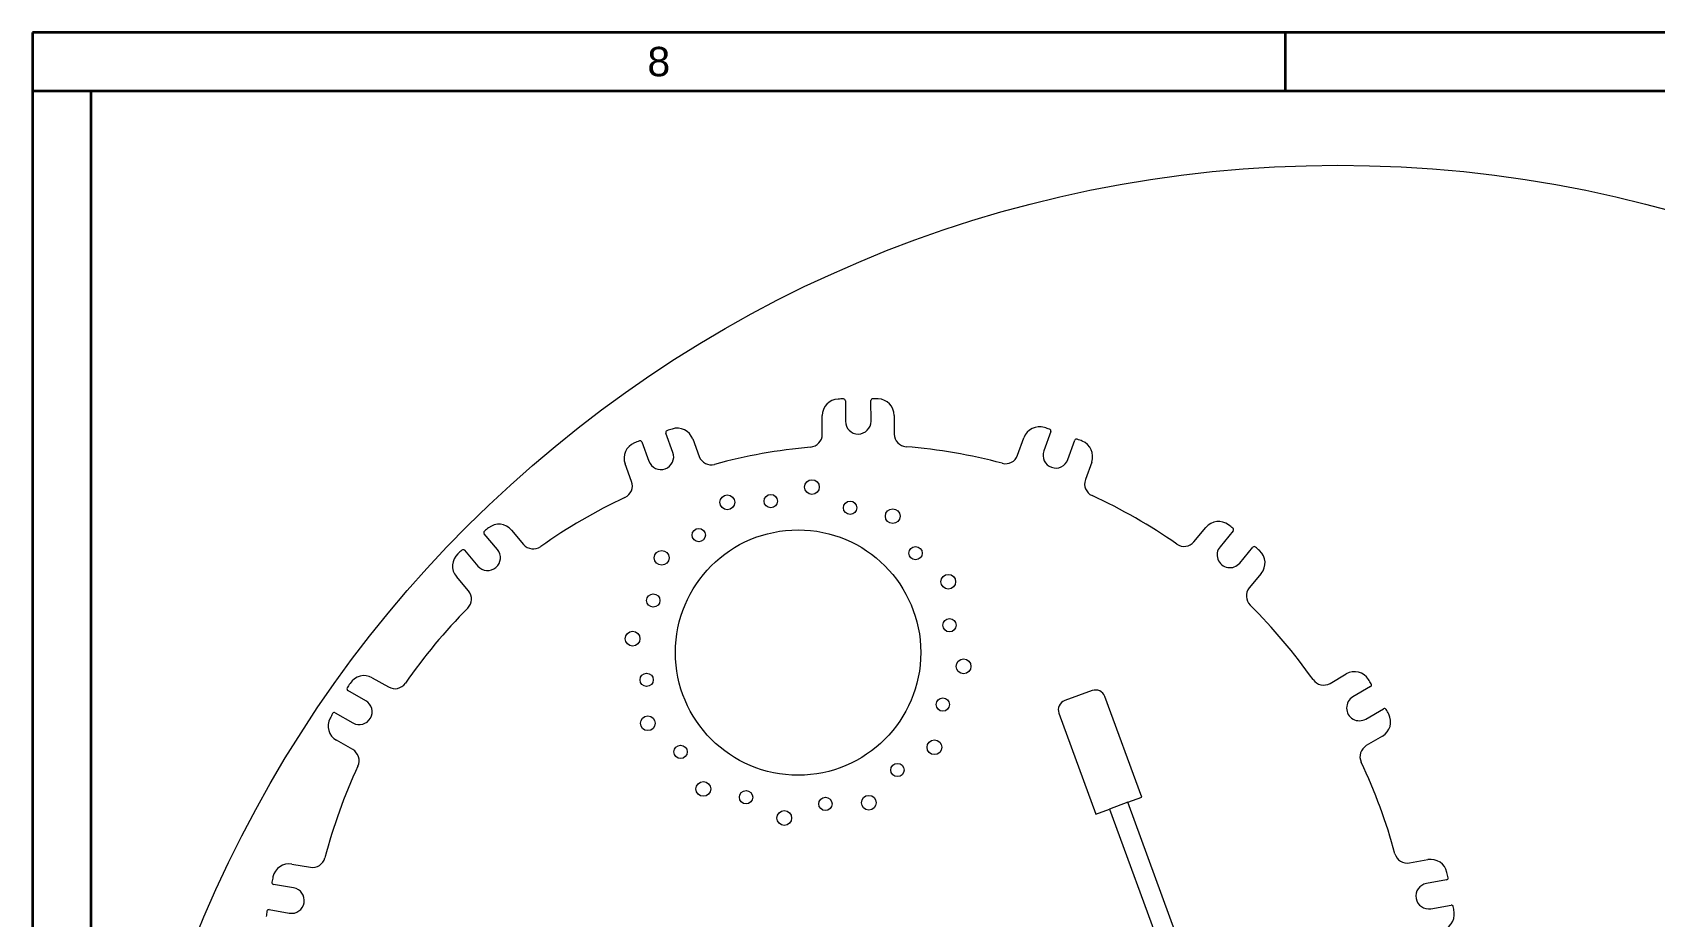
# Model space of a CAD drawing. Header units: inches. Extents: x 20 to 536, y 8 to 344.
# Drawn here: x 20 to 103, y 298.7 to 344 of the extents above; entities that cross this region are included whole.
import ezdxf

# ---------------------------------------------------------------- set-up
doc = ezdxf.new("R2010")
doc.units = ezdxf.units.IN
doc.header["$LTSCALE"] = 16
doc.header["$MEASUREMENT"] = 0
doc.layers.get('0').update_dxf_attribs({"lineweight": 25})
for name, color, linetype, lineweight in [('Border', 7, 'Continuous', 35), ('Dimension (ANSI)', 7, 'Continuous', 25), ('Symbol (ANSI)', 7, 'Continuous', 25), ('Visible', 7, 'Continuous', 18)]:
    doc.layers.add(name, color=color, linetype=linetype, lineweight=lineweight)
doc.styles.add('MEMCOR Medium', font='arial.ttf')
doc.styles.add('Standard A-B-C', font='arial.ttf')
doc.dimstyles.new('Default (ANSI)', dxfattribs={"dimscale": 16, "dimtxt": 0.15, "dimasz": 0.098425, "dimexe": 0.125, "dimexo": 0.0625, "dimgap": 0.031496, "dimtad": 0, "dimtih": 1, "dimtoh": 1, "dimdec": 4, "dimrnd": 1e-08, "dimzin": 3, "dimdsep": 46, "dimlunit": 5, "dimtxsty": 'MEMCOR Medium', "dimcen": 0.09, "dimdle": 0.393701, "dimclrd": 256, "dimclre": 256, "dimclrt": 256, "dimadec": 0, "dimazin": 1, "dimtfac": 0.8, "dimtofl": 0, "dimtmove": 0, "dimatfit": 3, "dimfxl": 1, "dimfrac": 1, "dimtolj": 1, "dimtzin": 4, "dimlwd": -1, "dimlwe": -1, "dimarcsym": 0})
doc.dimstyles.new('Default (ANSI)$7', dxfattribs={"dimscale": 16, "dimtxt": 0.15, "dimasz": 0.098425, "dimexe": 0.125, "dimexo": 0.0625, "dimgap": 0.031496, "dimtad": 0, "dimtih": 1, "dimtoh": 1, "dimdec": 4, "dimrnd": 1e-08, "dimzin": 3, "dimdsep": 46, "dimlunit": 5, "dimtxsty": 'MEMCOR Medium', "dimcen": 0.09, "dimdle": 0.393701, "dimclrd": 256, "dimclre": 256, "dimclrt": 256, "dimadec": 0, "dimazin": 1, "dimtfac": 0.8, "dimtofl": 0, "dimtmove": 0, "dimatfit": 3, "dimfxl": 1, "dimfrac": 1, "dimtolj": 1, "dimtzin": 4, "dimlwd": -1, "dimlwe": -1, "dimarcsym": 0})

# ---------------------------------------------------------------- blocks, each defined once
blk = doc.blocks.new('Borders 22x34_D')
at = {"layer": 'Border'}
for p, q in [((33.5, 21.5), (1.25, 21.5)), ((1.25, 21.5), (1.25, 0.5)), ((5.2578, 21.5), (5.2578, 21.3125)), ((33.3125, 21.3125), (1.25, 21.3125)), ((1.4375, 0.5), (1.4375, 21.3125))]:
    blk.add_line(p, q, dxfattribs=at)
at = {"layer": 'Border', "insert": (3.2539, 21.4062), "char_height": 0.094, "attachment_point": 5, "style": 'Standard A-B-C'}
blk.add_mtext('\\fArial|b0|i0;{\\H0.0940;8}', dxfattribs=at)
blk = doc.blocks.new('*D26')
at = {"layer": 'Defpoints', "color": 0, "transparency": 16777216}
for p in [(125.017, 324.302), (86.824, 274.2)]:
    blk.add_point(p, dxfattribs=at)
at = {"layer": 'Dimension (ANSI)', "transparency": 16777216}
for p, q in [((133.354, 335.238), (125.972, 325.555)), ((135.47, 335.238), (133.354, 335.238))]:
    blk.add_line(p, q, dxfattribs=at)
blk.add_solid([(125.763, 325.714), (126.18, 325.396), (125.017, 324.302)], dxfattribs=at)
at = {"layer": 'Dimension (ANSI)', "transparency": 16777216, "char_height": 2.4, "attachment_point": 1, "style": 'MEMCOR Medium'}
for s, insert in [('\\A1; \\fArial|b0|i0;R63 in', (156.64, 338.195)), ('\\A1;[R1600.2 mm]{\\P\\fArial|b0|i0;RADIAL CLEARANCE REQUIRED}', (135.974, 334.734))]:
    blk.add_mtext(s, dxfattribs=dict(at, insert=insert))

msp = doc.modelspace()

# ---------------------------------------------------------------- linework, layer by layer
at = {"layer": 'Visible', "linetype": 'Continuous', "lineweight": 18}
for p, q in [((61.612357, 325.14726), (61.616434, 324.096456)), ((62.926424, 324.101538), (62.922347, 325.152342)), ((60.429014, 323.428885), (60.425305, 324.385091)), ((64.115277, 324.399405), (64.118986, 323.443199)), ((51.192162, 323.037043), (51.555388, 322.051005)), ((52.784638, 322.503823), (52.421412, 323.489861)), ((53.799919, 323.190338), (54.130446, 322.293068)), ((70.426177, 322.356282), (70.749733, 323.25609)), ((72.125875, 323.566299), (71.770309, 322.577472)), ((73.003035, 322.134204), (73.358601, 323.123031)), ((50.667902, 321.017572), (50.337375, 321.914843)), ((74.222069, 322.007496), (73.898513, 321.107688)), ((43.800929, 317.533767), (43.122362, 318.336109)), ((44.520178, 318.526127), (45.137656, 317.796015)), ((79.453585, 317.929133), (80.065381, 318.664013)), ((81.464629, 318.484846), (80.792308, 317.677264)), ((42.122118, 317.490171), (42.800684, 316.687829)), ((81.799085, 316.839111), (82.471406, 317.646694)), ((42.320175, 315.413181), (41.702696, 316.143293)), ((82.901265, 316.30311), (82.289469, 315.56823)), ((37.395328, 310.969343), (38.225281, 310.494453)), ((86.4224, 310.681419), (87.248644, 311.162734)), ((37.058862, 309.790832), (36.146801, 310.312704)), ((74.249471, 310.310426), (72.84093, 309.794663)), ((76.782037, 304.848182), (74.890906, 310.012833)), ((88.502228, 310.515801), (87.594243, 309.986869)), ((35.496206, 309.175679), (36.408268, 308.653807)), ((72.543337, 309.153228), (74.434469, 303.988577)), ((88.253639, 308.854925), (89.161624, 309.383857)), ((36.392691, 307.291686), (35.562738, 307.766577)), ((89.106027, 307.974281), (88.279783, 307.492966)), ((76.077767, 304.5903), (76.782037, 304.848182)), ((74.434469, 303.988577), (75.138739, 304.246458)), ((76.077767, 304.5903), (75.138739, 304.246458)), ((75.138739, 304.246458), (85.094688, 277.056918)), ((86.125847, 277.149148), (76.077767, 304.5903)), ((33.284731, 301.431447), (34.227054, 301.269057)), ((90.49208, 301.48732), (91.433114, 301.657016)), ((92.389834, 300.620347), (91.355702, 300.433863)), ((33.371631, 300.208931), (32.336083, 300.387387)), ((32.11361, 299.096416), (33.149158, 298.91796)), ((91.588184, 299.144656), (92.622316, 299.331141))]:
    msp.add_line(p, q, dxfattribs=at)
for centre, radius in [((86.823753, 274.199595), 63), ((59.899672, 320.729002), 0.3775), ((55.569515, 319.948147), 0.3775), ((57.794063, 320.008794), 0.34045), ((61.856154, 319.668378), 0.34045), ((64.040016, 319.240144), 0.3775), ((59.191669, 312.258501), 6.28), ((54.10639, 318.271781), 0.34045), ((52.210026, 317.106848), 0.3775), ((65.20495, 317.34378), 0.34045), ((66.881316, 315.880655), 0.3775), ((51.781792, 314.922985), 0.34045), ((66.941963, 313.656107), 0.34045), ((50.721168, 312.966504), 0.3775), ((67.662171, 311.550498), 0.3775), ((51.441376, 310.860894), 0.34045), ((66.601547, 309.594016), 0.34045), ((51.502023, 308.636346), 0.3775), ((53.178389, 307.173221), 0.34045), ((66.173313, 307.410154), 0.3775), ((64.276949, 306.24522), 0.34045), ((54.343322, 305.276857), 0.3775), ((56.527185, 304.848623), 0.34045), ((60.589276, 304.508207), 0.34045), ((62.813824, 304.568854), 0.3775), ((58.483666, 303.787999), 0.3775)]:
    msp.add_circle(centre, radius, dxfattribs=at)
for centre, radius, start, end in [((61.270299, 324.388369), 0.845, 92.14111137, 180.22226016), ((62.386077, 294.544219), 30.71, 91.62602087, 92.14111137), ((61.517358, 325.146892), 0.095, 0.22226016, 91.62602087), ((63.017347, 325.15271), 0.095, 88.81849945, 180.22226016), ((62.386077, 294.544219), 30.71, 88.30340895, 88.81849945), ((63.270284, 324.396127), 0.845, 0.22226016, 88.30340895), ((62.271429, 324.098997), 0.655, 180.22226016, 0.22226016), ((62.386077, 294.544219), 30.71, 111.62602087, 112.14111137), ((51.103018, 323.004205), 0.095, 20.22226016, 111.62602087), ((52.510556, 323.522699), 0.095, 108.81849945, 200.22226016), ((62.386077, 294.544219), 30.71, 108.30340895, 108.81849945), ((53.007006, 322.898253), 0.845, 20.22226016, 108.30340895), ((59.774019, 323.426345), 0.655, 275.16768988, 0.22226016), ((64.773982, 323.44574), 0.655, 180.22226016, 265.27683044), ((71.544889, 322.970165), 0.845, 72.14111137, 160.22226016), ((62.386077, 294.544219), 30.71, 71.62602087, 72.14111137), ((72.036479, 323.598444), 0.095, 340.22226016, 71.62602087), ((73.447997, 323.090886), 0.095, 68.81849945, 160.22226016), ((62.386077, 294.544219), 30.71, 68.30340895, 68.81849945), ((73.426913, 322.293421), 0.845, 340.22226016, 68.30340895), ((51.130288, 322.206928), 0.845, 112.14111137, 200.22226016), ((52.170013, 322.277414), 0.655, 200.22226016, 20.22225931), ((54.745071, 322.519477), 0.655, 200.22226016, 285.27683044), ((62.386077, 294.544219), 28.345, 95.16768988, 105.27683044), ((62.386077, 294.544219), 28.345, 75.16768988, 85.27683044), ((69.809814, 322.577916), 0.655, 255.16768988, 340.22226016), ((72.386672, 322.355838), 0.655, 160.22226016, 340.22226016), ((50.053277, 320.791163), 0.655, 295.16768988, 20.22226016), ((74.514876, 320.886054), 0.655, 160.22226016, 245.27683044), ((62.386077, 294.544219), 28.345, 115.16768988, 125.27683044), ((62.386077, 294.544219), 28.345, 55.16768988, 65.27683044), ((80.714791, 318.123373), 0.845, 52.14111137, 140.22226016), ((43.194899, 318.397456), 0.095, 128.81849945, 220.22226016), ((62.386077, 294.544219), 30.71, 128.30340895, 128.81849945), ((43.874982, 317.980464), 0.845, 40.22226016, 128.30340895), ((62.386077, 294.544219), 30.71, 51.62602087, 52.14111137), ((81.391618, 318.545628), 0.095, 320.22226016, 51.62602087), ((42.347892, 316.688956), 0.845, 132.14111137, 220.22226016), ((62.386077, 294.544219), 30.71, 131.62602087, 132.14111137), ((42.049581, 317.428824), 0.095, 40.22226016, 131.62602087), ((43.300806, 317.110798), 0.655, 220.22226016, 40.22226016), ((45.637778, 318.218984), 0.655, 220.22226016, 305.27683044), ((78.950197, 318.348209), 0.655, 235.16768988, 320.22226016), ((81.295696, 317.258187), 0.655, 140.22226016, 320.22226016), ((82.544416, 317.585912), 0.095, 48.81849945, 140.22226016), ((62.386077, 294.544219), 30.71, 48.30340895, 48.81849945), ((82.251855, 316.843751), 0.845, 320.22226016, 48.30340895), ((82.792858, 315.149154), 0.655, 140.22226016, 225.27683044), ((41.820052, 314.990212), 0.655, 315.16768988, 40.22226016), ((62.386077, 294.544219), 28.345, 135.16768988, 145.27683044), ((62.386077, 294.544219), 28.345, 35.16768988, 45.27683044), ((62.386077, 294.544219), 30.71, 148.30340895, 148.81849945), ((36.97567, 310.235918), 0.845, 60.22226016, 148.30340895), ((38.550578, 311.062966), 0.655, 240.22226016, 325.27683044), ((86.092702, 311.247391), 0.655, 215.16768988, 300.22226016), ((87.67398, 310.432587), 0.845, 32.14111137, 120.22226016), ((62.386077, 294.544219), 30.71, 31.62602087, 32.14111137), ((88.454409, 310.597888), 0.095, 300.22226016, 31.62602087), ((36.193981, 310.39516), 0.095, 148.81849945, 240.22226016), ((36.733565, 309.22232), 0.655, 240.22226016, 60.22226016), ((73.012851, 309.325149), 0.5, 110.11113008, 200.11113008), ((74.421392, 309.840912), 0.5, 20.11113008, 110.11113008), ((87.923941, 309.420897), 0.655, 120.22226016, 300.22226016), ((35.982396, 308.500001), 0.845, 152.14111137, 240.22226016), ((62.386077, 294.544219), 30.71, 151.62602087, 152.14111137), ((35.449026, 309.093223), 0.095, 60.22226016, 151.62602087), ((88.680691, 308.704428), 0.845, 300.22226016, 28.30340895), ((89.209443, 309.30177), 0.095, 28.81849945, 120.22226016), ((62.386077, 294.544219), 30.71, 28.30340895, 28.81849945), ((36.067394, 306.723173), 0.655, 335.16768988, 60.22226016), ((88.609481, 306.926994), 0.655, 120.22226016, 205.27683044), ((62.386077, 294.544219), 28.345, 155.16768988, 165.27683044), ((62.386077, 294.544219), 28.345, 15.16768988, 25.27683044), ((33.141228, 300.598722), 0.845, 80.22226016, 168.30340895), ((34.338291, 301.914542), 0.655, 260.22226016, 345.27683044), ((90.375839, 302.131923), 0.655, 195.16768988, 280.22226016), ((91.583074, 300.825429), 0.845, 12.14111137, 100.22226016), ((62.386077, 294.544219), 30.71, 168.30340895, 168.81849945), ((92.372975, 300.713839), 0.095, 280.22226016, 11.62602087), ((62.386077, 294.544219), 30.71, 11.62602087, 12.14111137), ((32.352217, 300.481007), 0.095, 168.81849945, 260.22226016), ((33.260395, 299.563446), 0.655, 260.22226016, 80.22226016), ((91.471943, 299.78926), 0.655, 100.22226016, 280.22226016), ((62.386077, 294.544219), 30.71, 171.62602087, 172.14111137), ((32.097477, 299.002796), 0.095, 80.22226016, 171.62602087), ((91.938008, 298.857176), 0.845, 280.22226016, 8.30340895), ((92.639175, 299.237649), 0.095, 8.81849945, 100.22226016), ((62.386077, 294.544219), 30.71, 8.30340895, 8.81849945)]:
    msp.add_arc(centre, radius, start, end, dxfattribs=at)

# ---------------------------------------------------------------- block references
at = {"xscale": 16, "yscale": 16, "zscale": 16}
msp.add_blockref('Borders 22x34_D', (0, 0), dxfattribs=at)

# ---------------------------------------------------------------- dimensions: what is measured, and where the dimension line sits
at = {"layer": 'Dimension (ANSI)'}
dim = msp.add_radius_dim(center=(86.823753, 274.199595), mpoint=(125.017043, 324.302216), text=' \\fArial|b0|i0;<> in\\X[R1600.2 mm]{\\P\\fArial|b0|i0;RADIAL CLEARANCE REQUIRED}', dimstyle='Default (ANSI)', override={"dimgap": 0.031496, "dimdec": 4, "dimlfac": 1, "dimpost": '', "dimcen": 0, "dimtol": 0, "dimlim": 0, "dimtp": 0, "dimtm": 0, "dimtdec": 2, "dimtvp": -0.333333}, dxfattribs=at)
dim.commit()
dim.dimension.update_dxf_attribs({"geometry": '*D26', "text_midpoint": (161.836286, 335.238201), "dimtype": 164})

# ---------------------------------------------------------------- leaders
at = {"layer": 'Symbol (ANSI)', "annotation_type": 0, "has_hookline": 1, "hookline_direction": 0, "text_width": 45.193999}
msp.add_leader([(98.064094, 265.899949), (140.478702, 317.318616), (142.053505, 317.318616)], dimstyle='Default (ANSI)$7', override={"dimtad": 0}, dxfattribs=at)

doc.saveas('drawing.dxf')
